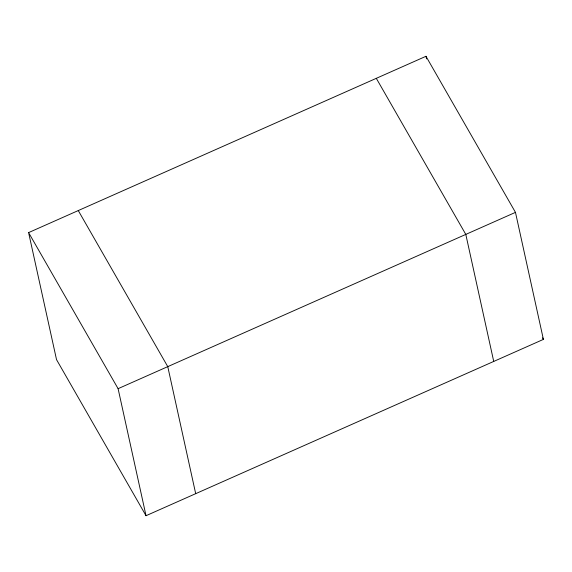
<?xml version="1.0" encoding="UTF-8"?>
<svg xmlns="http://www.w3.org/2000/svg" width="572" height="572" viewBox="0 0 572 572"><rect width="100%" height="100%" fill="white"/><g stroke="black" fill="none" stroke-linecap="round" stroke-linejoin="round"><path stroke-width="0.86" d="M28.6 232.604L425.976 56.292L515.472 212.369L543.4 339.396L146.024 515.708L56.528 359.631L28.6 232.604L118.097 388.674L146.024 515.708M118.097 388.674L515.472 212.369M542.513 337.852L543.4 339.396M376.304 78.335L465.801 234.406L493.729 361.433M78.271 210.567L167.768 366.638L195.695 493.665M425.976 56.292L426.548 58.902"/></g></svg>
